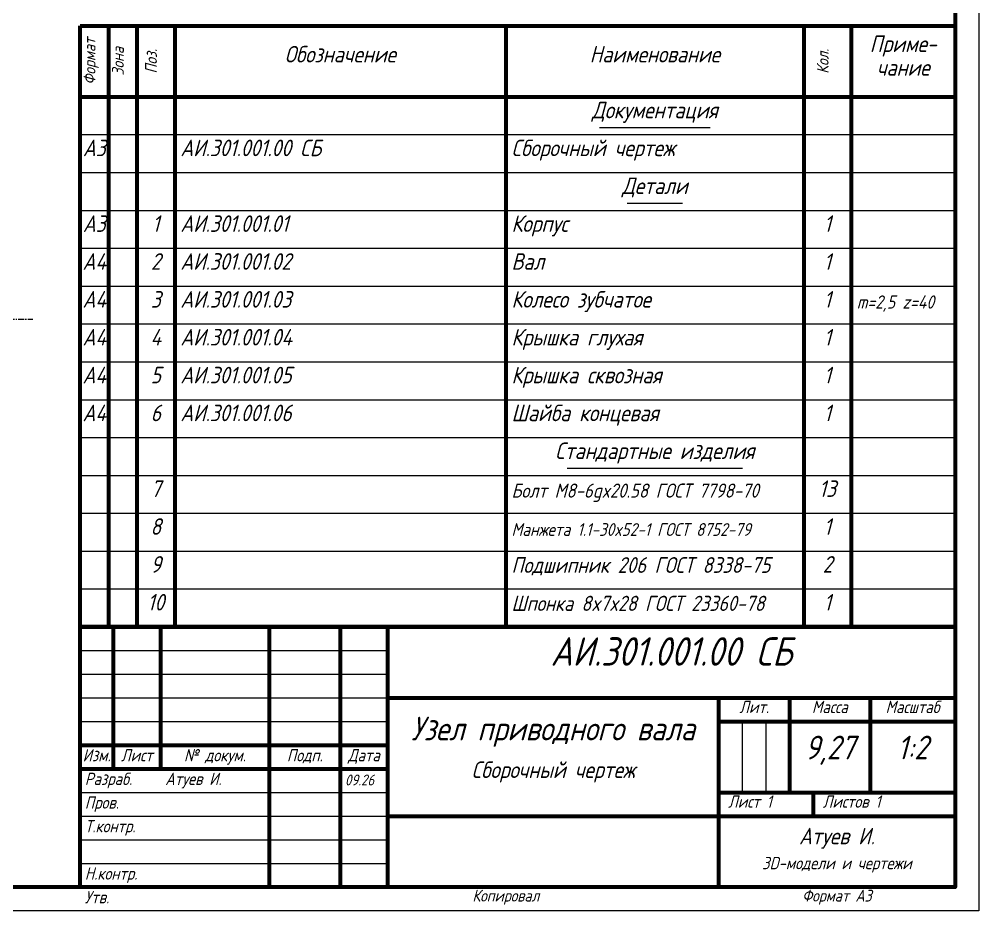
# Model space of a CAD drawing. Header units: millimetres. Extents: x 0 to 420, y 0 to 297.
# Drawn here: x 217.1 to 420, y 0 to 188.4 of the extents above; entities that cross this region are included whole.
import ezdxf
from ezdxf.enums import TextEntityAlignment as Align

# ---------------------------------------------------------------- set-up
doc = ezdxf.new("R2010")
doc.units = ezdxf.units.MM
doc.linetypes.add('CENTER', pattern=[5.08, 3.175, -0.635, 0.635, -0.635])
for name, color, linetype, lineweight in [('AXIS', 1, 'CENTER', 18), ('FRAME', 7, 'CONTINUOUS', 60), ('TEXT', 7, 'CONTINUOUS', 25), ('THIN', 7, 'CONTINUOUS', 18)]:
    doc.layers.add(name, color=color, linetype=linetype, lineweight=lineweight)
doc.styles.add('GOST', font='GOST_BU.ttf')

msp = doc.modelspace()

# ---------------------------------------------------------------- linework, layer by layer
at = {"layer": 'AXIS', "ltscale": 0.4}
msp.add_lwpolyline([(160, 125), (220, 125)], dxfattribs=at)
at = {"layer": 'FRAME'}
for points in [[(20, 292), (415, 292), (415, 5), (20, 5)], [(230, 187), (415, 187), (415, 60), (230, 60)], [(230, 60), (415, 60), (415, 5), (230, 5)]]:
    msp.add_lwpolyline(points, close=True, dxfattribs=at)
for points in [[(236, 187), (236, 60)], [(242, 187), (242, 60)], [(250, 187), (250, 60)], [(320, 187), (320, 60)], [(383, 187), (383, 60)], [(393, 187), (393, 60)], [(230, 172), (415, 172)], [(237, 60), (237, 30)], [(247, 60), (247, 30)], [(270, 60), (270, 5)], [(285, 60), (285, 5)], [(295, 60), (295, 5)], [(295, 45), (415, 45)], [(365, 45), (365, 5)], [(380, 45), (380, 25)], [(397, 45), (397, 25)], [(365, 40), (415, 40)], [(230, 35), (295, 35)], [(230, 30), (295, 30)], [(365, 25), (415, 25)], [(385, 25), (385, 20)], [(295, 20), (365, 20)], [(365, 20), (415, 20)]]:
    msp.add_lwpolyline(points, dxfattribs=at)
at = {"layer": 'THIN'}
msp.add_lwpolyline([(0, 297), (420, 297), (420, 0), (0, 0)], close=True, dxfattribs=at)
for points in [[(339.8, 165.5), (363.2, 165.5)], [(230, 164), (415, 164)], [(230, 156), (415, 156)], [(345.65, 149.5), (357.35, 149.5)], [(230, 148), (415, 148)], [(230, 140), (415, 140)], [(230, 132), (415, 132)], [(230, 124), (415, 124)], [(230, 116), (415, 116)], [(230, 108), (415, 108)], [(230, 100), (415, 100)], [(332.975, 93.5), (370.025, 93.5)], [(230, 92), (415, 92)], [(230, 84), (415, 84)], [(230, 76), (415, 76)], [(230, 68), (415, 68)], [(230, 55), (295, 55)], [(230, 50), (295, 50)], [(230, 45), (295, 45)], [(230, 40), (295, 40)], [(370, 40), (370, 25)], [(375, 40), (375, 25)], [(380, 40), (380, 25)], [(230, 25), (295, 25)], [(230, 20), (295, 20)], [(230, 15), (295, 15)], [(230, 10), (295, 10)]]:
    msp.add_lwpolyline(points, dxfattribs=at)

# ---------------------------------------------------------------- texts
at = {"layer": 'TEXT', "style": 'GOST', "oblique": 15, "width": 0.9}
for s, p in [('Формат', (234, 179.5)), ('Зона', (240, 179.5)), ('Поз.', (247, 179.5)), ('Кол.', (389, 179.5))]:
    msp.add_text(s, height=2.5, rotation=90, dxfattribs=at).set_placement(p, align=Align.BOTTOM_CENTER)
for s, height, p in [('Приме-', 3.5, (404, 180.4)), ('Обозначение', 3.5, (285, 178.2)), ('Наименование', 3.5, (351.5, 178.2)), ('чание', 3.5, (404, 175.4)), ('Документация', 3.5, (351.5, 166.4)), ('А3', 3.5, (233, 158.4)), ('Детали', 3.5, (351.5, 150.4)), ('А3', 3.5, (233, 142.4)), ('1', 3.5, (246, 142.4)), ('1', 3.5, (388, 142.4)), ('А4', 3.5, (233, 134.4)), ('2', 3.5, (246, 134.4)), ('1', 3.5, (388, 134.4)), ('А4', 3.5, (233, 126.4)), ('3', 3.5, (246, 126.4)), ('1', 3.5, (388, 126.4)), ('А4', 3.5, (233, 118.4)), ('4', 3.5, (246, 118.4)), ('1', 3.5, (388, 118.4)), ('А4', 3.5, (233, 110.4)), ('5', 3.5, (246, 110.4)), ('1', 3.5, (388, 110.4)), ('А4', 3.5, (233, 102.4)), ('6', 3.5, (246, 102.4)), ('1', 3.5, (388, 102.4)), ('Стандартные изделия', 3.5, (351.5, 94.4)), ('7', 3.5, (246, 86.4)), ('13', 3.5, (388, 86.4)), ('8', 3.5, (246, 78.4)), ('1', 3.5, (388, 78.4)), ('9', 3.5, (246, 70.4)), ('2', 3.5, (388, 70.4)), ('10', 3.5, (246, 62.4)), ('1', 3.5, (388, 62.4)), ('АИ.301.001.00 СБ', 6, (355, 50)), ('Лит.', 2.6, (372.5, 41)), ('Масса', 2.6, (388.5, 41)), ('Масштаб', 2.6, (406, 41)), ('Узел приводного вала', 5, (330, 34.5)), ('9,27', 5, (388.5, 30.5)), ('1:2', 5, (406, 30.5)), ('Изм.', 2.6, (233.5, 30.8)), ('Лист', 2.6, (242, 30.8)), ('№ докум.', 2.6, (258.5, 30.8)), ('Подп.', 2.6, (277.5, 30.8)), ('Дата', 2.6, (290, 30.8)), ('Сборочный чертеж', 3.5, (330, 27)), ('Атуев И.', 3.5, (390, 13)), ('3D-модели и чертежи', 2.6, (390, 8)), ('Копировал', 2.5, (320, 1.2)), ('Формат А3', 2.5, (390, 1.2))]:
    msp.add_text(s, height=height, dxfattribs=at).set_placement(p, align=Align.BOTTOM_CENTER)
for s, height, p in [('АИ.301.001.00 СБ', 3.5, (251.2, 158.4)), ('Сборочный чертеж', 3.5, (321.2, 158.4)), ('АИ.301.001.01', 3.5, (251.2, 142.4)), ('Корпус', 3.5, (321.2, 142.4)), ('АИ.301.001.02', 3.5, (251.2, 134.4)), ('Вал', 3.5, (321.2, 134.4)), ('АИ.301.001.03', 3.5, (251.2, 126.4)), ('Колесо зубчатое', 3.5, (321.2, 126.4)), ('m=2,5 z=40', 2.8, (394.2, 126.4)), ('АИ.301.001.04', 3.5, (251.2, 118.4)), ('Крышка глухая', 3.5, (321.2, 118.4)), ('АИ.301.001.05', 3.5, (251.2, 110.4)), ('Крышка сквозная', 3.5, (321.2, 110.4)), ('АИ.301.001.06', 3.5, (251.2, 102.4)), ('Шайба концевая', 3.5, (321.2, 102.4)), ('Болт М8-6gx20.58 ГОСТ 7798-70', 2.98522, (321.2, 86.4)), ('Манжета 1.1-30x52-1 ГОСТ 8752-79', 2.70536, (321.2, 78.4)), ('Подшипник 206 ГОСТ 8338-75', 3.32967, (321.2, 70.4)), ('Шпонка 8x7x28 ГОСТ 23360-78', 3.20635, (321.2, 62.4)), ('Разраб.', 2.6, (231, 25.8)), ('Атуев И.', 2.6, (248, 25.8)), ('09.26', 2.3, (286, 25.8)), ('Лист 1', 2.6, (367, 21)), ('Листов 1', 2.6, (387, 21)), ('Пров.', 2.6, (231, 20.8)), ('Т.контр.', 2.6, (231, 15.8)), ('Н.контр.', 2.6, (231, 5.8)), ('Утв.', 2.6, (231, 0.8))]:
    msp.add_text(s, height=height, dxfattribs=at).set_placement(p, align=Align.BOTTOM_LEFT)

doc.saveas('drawing.dxf')
